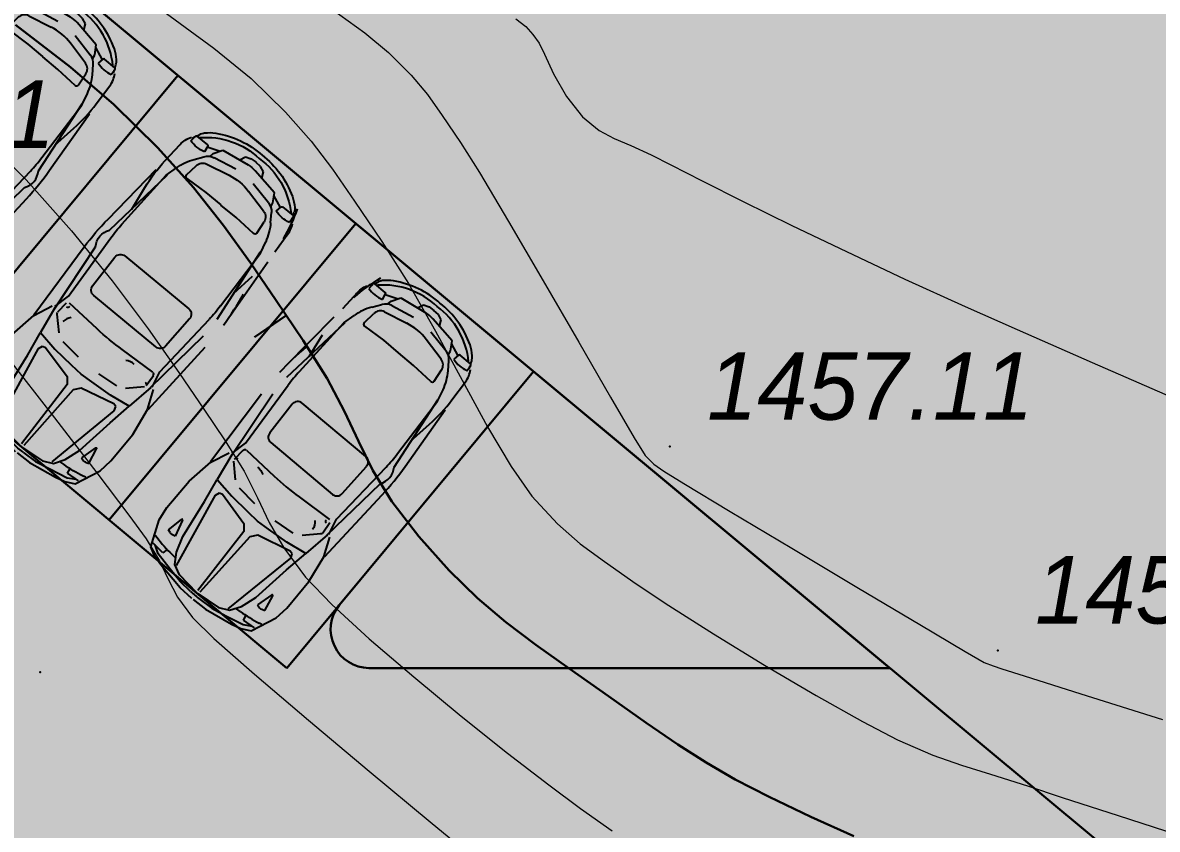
# Model space of a CAD drawing. Header units: millimetres. Extents: x 474337 to 1180020, y 4124662 to 4776603.
# Drawn here: x 640456 to 655168, y 4282035 to 4292490 of the extents above; entities that cross this region are included whole.
import ezdxf

# ---------------------------------------------------------------- set-up
doc = ezdxf.new("R2010")
doc.units = ezdxf.units.MM
doc.header["$PDMODE"] = 32
doc.header["$PDSIZE"] = 0.33
for name, color, linetype in [('(004) Точки рельефа', 7, 'Continuous'), ('(031) Горизонтали', 42, 'Continuous'), ('1', 7, 'Continuous')]:
    doc.layers.add(name, color=color, linetype=linetype)
doc.layers.add('(032) Горизонтали утолщенные', color=32, linetype='Continuous', lineweight=30)
doc.layers.add('(042) Бергштрих11', color=32, linetype='Continuous', lineweight=30)
doc.styles.add('D-431', font='')
doc.styles.get('D-431').set_extended_font_data('D431', italic=True)

# ---------------------------------------------------------------- blocks, each defined once
blk = doc.blocks.new('gfdghdf')
at = {"linetype": 'Continuous', "extrusion": (-0.1767300684238498, 0.9842593575450028, 0), "elevation": -478111.1143980679}
blk.add_lwpolyline([(-803915.9083620594, 2.09287e-11), (-803528.8077654915, 2.09287e-11)], dxfattribs=at)
at = {"linetype": 'Continuous', "extrusion": (-0.0294866486248692, 0.999565174239716, 0), "elevation": -354189.5597295972}
blk.add_lwpolyline([(-865894.9289889709, 2.09287e-11), (-865690.9270676866, 2.09287e-11)], dxfattribs=at)
at = {"linetype": 'Continuous', "extrusion": (0.003800498418034, 0.9999927780798094, 0)}
for points, elevation in [([(-877204.428460732, 2.09287e-11), (-877204.428460732, 2.09287e-11)], -325171.743789525), ([(-877853.2479182493, 2.09287e-11), (-878029.4104846971, 2.09287e-11)], -329822.6809355933), ([(-877217.7805746684, 2.09287e-11), (-877217.7805746684, 2.09287e-11)], -330171.7101996568)]:
    blk.add_lwpolyline(points, dxfattribs=dict(at, elevation=elevation))
at = {"linetype": 'Continuous'}
for points in [[(875986.2229983992, -328503.2768622418), (876190.0991221407, -328510.4399673809)], [(875246.6571904342, -328611.6622615683), (875126.4986911727, -328673.0018660335)], [(875706.173063156, -328571.2694448843), (875502.6374710031, -328612.1303782191)], [(875966.8434599594, -328602.075881111), (875643.9651810294, -328634.6699235038)], [(875894.3119242806, -328561.4060124912), (875706.173063156, -328571.2694448843)], [(876053.8610598668, -328561.8550828907), (876241.941416922, -328572.7774296472)], [(876570.7153635231, -328580.9959644105), (876701.2226300256, -328615.7563121232)], [(875537.0374299977, -328701.9128175083), (875333.8810257352, -329724.0188045807)], [(875396.1944924737, -328773.9357983964), (875455.1246522025, -328770.0070823413)], [(876434.7662536381, -328700.1757931181), (876522.1674120853, -328837.4290973042)], [(875074.1427562905, -328824.481479828), (875110.4636083109, -328816.1104086654)], [(874984.6522178084, -329009.5765976891), (874958.272996842, -329195.3678771405)], [(875198.1242711918, -328974.7584141423), (875157.255405371, -328989.5660434384)], [(875277.3140743343, -328982.8166153767), (875231.8385595494, -328972.6156374968)], [(875355.380534755, -329043.6230050357), (875278.9813626158, -329570.9565932815)], [(876590.0694159403, -329047.0981864895), (876663.1341092926, -329574.8524586754)], [(876725.8405001696, -329204.7339762759), (876668.4769307008, -328986.7322114444)], [(876747.7108403422, -328979.119912996), (876788.4957035809, -328994.1573665409)], [(876960.9835130401, -329015.1392213308), (876986.3164602694, -329201.0760509454)], [(874958.272996842, -329195.3678771405), (874957.0919472958, -329641.7147552418)], [(876089.8798084459, -329681.2959457119), (876023.1949533168, -329599.6584839818)], [(875333.8810257352, -329724.0188045807), (875354.9693036362, -329780.497652902)], [(875503.084266858, -329851.6167671924), (875797.5559031491, -329829.3998219819)], [(875797.5559031491, -329829.3998219819), (875970.3633398955, -329819.6148648238)], [(876143.1129571439, -329830.3724341533), (875970.3633398955, -329819.6148648238)], [(876437.4548641546, -329854.2466660971), (876143.1129571439, -329830.3724341533)], [(875005.9129316772, -330018.8619547157), (874947.6409278396, -331112.5142750248)], [(875013.7882045557, -330012.9167277253), (875117.9346211726, -330260.5060430686)], [(875232.5073351313, -330216.6627075838), (875406.5245316587, -330045.1148976185)], [(875149.6859950449, -330274.5020715158), (875198.7184109689, -330492.3724252943)], [(876714.7360494632, -330244.5106880944), (876701.9219409507, -330407.2320457287)], [(876788.4670319237, -330279.1146189669), (876738.2089575796, -330496.705507614)], [(875198.7184109689, -330492.3724252943), (875138.0895755609, -331422.7414947755)], [(876738.2089575796, -330496.705507614), (876793.5996012575, -331427.4011282482)], [(876871.5921508691, -331494.8268454631), (876745.5095238355, -332524.1375148578)], [(875135.3165550488, -331652.5959685063), (875170.3189129925, -332506.9370330495)], [(876795.0786815496, -331657.267569745), (876755.2676236852, -332511.3980627648)], [(876217.5618498737, -332664.9959597678), (875964.3282151626, -332663.6996548154)], [(875317.8844673284, -332896.1262051745), (875393.1332050049, -333004.2934861289)], [(876605.5135847542, -332899.7503932637), (876529.6571443623, -333007.4923705428)], [(875448.2455372452, -333056.2526147673), (875459.1729676541, -333114.3474480545)], [(876440.1828151824, -332956.8819753429), (876124.796253577, -333029.1434837095)], [(875152.3722953531, -333152.6965443802), (875328.5345672129, -333153.0186960173)], [(875527.2650987292, -333226.9652149558), (875901.9736166231, -333289.6236395834)], [(876578.2812925433, -333132.6079284379), (876413.1496064485, -333198.5802025397)], [(876798.5121870581, -333094.0563921461), (876782.2805520012, -333132.2653657)]]:
    blk.add_lwpolyline(points, dxfattribs=at)
at = {"linetype": 'Continuous', "extrusion": (0.1822678585512487, 0.9832489144357812, 0), "elevation": -163306.2404281788}
blk.add_lwpolyline([(-921389.858205848, 2.09287e-11), (-921776.9588025064, 2.09287e-11)], dxfattribs=at)
at = {"linetype": 'Continuous', "extrusion": (-0.2519315041347292, 0.9677450683028114, 0), "elevation": -538514.5223753166}
blk.add_lwpolyline([(-764363.0628247482, 2.09287e-11), (-764228.0056948491, 2.09287e-11)], dxfattribs=at)
at = {"linetype": 'Continuous', "extrusion": (-0.2175710660164716, 0.9760444821996876, 0), "elevation": -511224.0987743257}
blk.add_lwpolyline([(-783033.0269424573, 2.09287e-11), (-782781.5129082015, 2.09287e-11)], dxfattribs=at)
at = {"linetype": 'Continuous', "extrusion": (-0.4320138196203278, 0.9018669855677472, 0), "elevation": -674675.0531415478}
blk.add_lwpolyline([(-647739.6642952824, 2.09287e-11), (-647594.0429875843, 2.09287e-11)], dxfattribs=at)
at = {"linetype": 'Continuous', "extrusion": (0.9992673085949396, -0.0382733062776872, 0), "elevation": 887891.8500156229}
blk.add_lwpolyline([(-295833.5625607199, 2.09287e-11), (-294865.3194485864, 2.09287e-11)], dxfattribs=at)
at = {"linetype": 'Continuous', "extrusion": (0.1060370674002533, 0.9943621776481416, 0), "elevation": -233863.048532191}
blk.add_lwpolyline([(-905886.4806229757, 2.09287e-11), (-906210.999889925, 2.09287e-11)], dxfattribs=at)
at = {"linetype": 'Continuous', "extrusion": (0.9994791463627066, 0.0322712873321698, 0), "elevation": 864930.3098023613}
blk.add_lwpolyline([(-357698.381536765, 2.09287e-11), (-356730.1512920257, 2.09287e-11)], dxfattribs=at)
at = {"linetype": 'Continuous', "extrusion": (0.2023444784009241, 0.9793144091968923, 0), "elevation": -144473.3368175498}
blk.add_lwpolyline([(-924601.2464377808, 2.09287e-11), (-924808.8430495932, 2.09287e-11)], dxfattribs=at)
at = {"linetype": 'Continuous', "extrusion": (0.4370837620846785, 0.8994208052529719, 0), "elevation": 87435.62805753812}
blk.add_lwpolyline([(-931807.5513413141, 2.09287e-11), (-931953.1726490506, 2.09287e-11)], dxfattribs=at)
at = {"linetype": 'Continuous', "extrusion": (0.2230619659051088, 0.9748042672078064, 0), "elevation": -124833.4940985981}
blk.add_lwpolyline([(-927664.0232244488, 2.09287e-11), (-927915.5372587544, 2.09287e-11)], dxfattribs=at)
at = {"linetype": 'Continuous', "extrusion": (0.4596782462180851, 0.8880855307648391, 0), "elevation": 111161.5821138047}
blk.add_lwpolyline([(-929643.1851628064, 2.09287e-11), (-929778.0948063376, 2.09287e-11)], dxfattribs=at)
at = {"linetype": 'Continuous', "extrusion": (0.9215072484260644, -0.3883611606458911, 0), "elevation": 934079.2403114144}
blk.add_lwpolyline([(36990.58916219732, 2.09287e-11), (36625.34544631036, 2.09287e-11)], dxfattribs=at)
at = {"linetype": 'Continuous', "extrusion": (-0.0788886389757681, 0.9968834348310494, 0), "elevation": -396740.7730089235}
blk.add_lwpolyline([(-846633.5006854588, 2.09287e-11), (-846460.8123308456, 2.09287e-11)], dxfattribs=at)
at = {"linetype": 'Continuous', "extrusion": (-0.5056293565277598, 0.8627508063266727, 0), "elevation": -726113.3008901764}
blk.add_lwpolyline([(-588945.2015161028, 2.09287e-11), (-588823.8322718678, 2.09287e-11)], dxfattribs=at)
at = {"linetype": 'Continuous', "extrusion": (0.9769312816093098, 0.2135539065744099, 0), "elevation": 784903.0841246801}
blk.add_lwpolyline([(-508122.8530837794, 2.09287e-11), (-508053.8101243849, 2.09287e-11)], dxfattribs=at)
at = {"linetype": 'Continuous', "extrusion": (-0.8404626185528551, 0.5418695293290428, 0), "elevation": -913946.8442087885}
blk.add_lwpolyline([(-198155.5898930328, 2.09287e-11), (-197992.8710189784, 2.09287e-11)], dxfattribs=at)
at = {"linetype": 'Continuous', "extrusion": (0.9819602721792636, 0.1890873445305805, 0), "elevation": 798446.2983631615}
blk.add_lwpolyline([(-488492.7371587706, 2.09287e-11), (-489534.7674755162, 2.09287e-11)], dxfattribs=at)
at = {"linetype": 'Continuous', "extrusion": (0.0721353377422655, 0.9973948531292958, 0), "elevation": -264690.3864990303}
blk.add_lwpolyline([(-897983.6840387855, 2.09287e-11), (-897924.6230660185, 2.09287e-11)], dxfattribs=at)
at = {"linetype": 'Continuous', "extrusion": (0.97571366595215, -0.2190498620730365, 0), "elevation": 927369.0501587631}
blk.add_lwpolyline([(-128773.100244182, 2.09287e-11), (-128704.0572847585, 2.09287e-11)], dxfattribs=at)
at = {"linetype": 'Continuous', "extrusion": (0.0844990427098366, 0.9964235604305638, 0), "elevation": -253466.300717567}
blk.add_lwpolyline([(-901295.1369860388, 2.09287e-11), (-901467.8253404215, 2.09287e-11)], dxfattribs=at)
at = {"linetype": 'Continuous', "extrusion": (0.5104779399487203, 0.8598908493673549, 0), "elevation": 164910.0320404999}
blk.add_lwpolyline([(-921637.3076585637, 2.09287e-11), (-921758.6769026001, 2.09287e-11)], dxfattribs=at)
at = {"linetype": 'Continuous', "extrusion": (0.9236788096599065, 0.3831676611944936, 0), "elevation": 683962.3159764521}
blk.add_lwpolyline([(-639562.1574519159, 2.09287e-11), (-639927.4011677958, 2.09287e-11)], dxfattribs=at)
at = {"linetype": 'Continuous', "extrusion": (0.9496048396549256, -0.3134495948377394, 0), "elevation": 934380.296088833}
blk.add_lwpolyline([(-37861.23736655567, 2.09287e-11), (-38081.6274957012, 2.09287e-11)], dxfattribs=at)
at = {"linetype": 'Continuous', "extrusion": (-0.9513542637161516, -0.3080991153981118, 0), "elevation": -732568.5801945912}
blk.add_lwpolyline([(582896.5946474404, 2.09287e-11), (583116.9847767453, 2.09287e-11)], dxfattribs=at)
at = {"linetype": 'Continuous', "extrusion": (0.2300696948383638, 0.9731741547724038, 0), "elevation": -118266.6159963904}
blk.add_lwpolyline([(-929003.402060752, 2.09287e-11), (-928966.1290259152, 2.09287e-11)], dxfattribs=at)
at = {"linetype": 'Continuous', "extrusion": (0.9789288752725724, 0.2042015111539984, 0), "elevation": 789536.5411806294}
blk.add_lwpolyline([(-500765.8199142281, 2.09287e-11), (-500980.7716453846, 2.09287e-11)], dxfattribs=at)
at = {"linetype": 'Continuous', "extrusion": (0.965632549579335, -0.2599110986335778, 0), "elevation": 930702.5496764531}
blk.add_lwpolyline([(-90407.65026565328, 2.09287e-11), (-90182.2276657968, 2.09287e-11)], dxfattribs=at)
at = {"linetype": 'Continuous', "extrusion": (-0.2133826084327766, 0.9769687110744256, 0), "elevation": -508475.550067704}
blk.add_lwpolyline([(-786277.6248874634, 2.09287e-11), (-786324.2304921164, 2.09287e-11)], dxfattribs=at)
at = {"linetype": 'Continuous', "extrusion": (-0.977763874447054, 0.2097088596752314, 0), "elevation": -926285.1062107987}
blk.add_lwpolyline([(137808.2863665801, 2.09287e-11), (138023.2380979137, 2.09287e-11)], dxfattribs=at)
at = {"linetype": 'Continuous', "extrusion": (-0.9999927780798094, 0.003800498418034, 0), "elevation": -878231.1111038303}
blk.add_lwpolyline([(325865.7134787027, 2.09287e-11), (326312.0621299675, 2.09287e-11)], dxfattribs=at)
at = {"linetype": 'Continuous', "extrusion": (0.9885359072495984, 0.1509859598711541, 0), "elevation": 815155.2319766412}
blk.add_lwpolyline([(-457968.9079361502, 2.09287e-11), (-458344.4147536154, 2.09287e-11)], dxfattribs=at)
at = {"linetype": 'Continuous', "extrusion": (0.9851386607315482, -0.1717609359896822, 0), "elevation": 918878.5794455641}
blk.add_lwpolyline([(-174334.3537033819, 2.09287e-11), (-174664.1865083792, 2.09287e-11)], dxfattribs=at)
at = {"linetype": 'Continuous', "extrusion": (-0.2348055858648637, 0.9720423534222458, 0), "elevation": -526118.3854476364}
blk.add_lwpolyline([(-773486.0716368834, 2.09287e-11), (-773954.0247514248, 2.09287e-11)], dxfattribs=at)
at = {"linetype": 'Continuous', "extrusion": (-0.7708924504354902, 0.6369653286181012, 0), "elevation": -885182.5351245126}
blk.add_lwpolyline([(-303738.8145195963, 2.09287e-11), (-303844.225833094, 2.09287e-11)], dxfattribs=at)
at = {"linetype": 'Continuous', "extrusion": (0.2402736839138404, 0.9707051853258392, 0), "elevation": -109522.0006180122}
blk.add_lwpolyline([(-930106.6817502424, 2.09287e-11), (-929638.7286358605, 2.09287e-11)], dxfattribs=at)
at = {"linetype": 'Continuous', "extrusion": (0.9860899283572151, 0.1662126745842886, 0), "elevation": 809689.1694043158}
blk.add_lwpolyline([(-470702.9668785922, 2.09287e-11), (-471032.7996840663, 2.09287e-11)], dxfattribs=at)
at = {"linetype": 'Continuous', "extrusion": (0.9876703150524694, -0.1565482314309428, 0), "elevation": 917777.3968713131}
blk.add_lwpolyline([(-188292.5813573099, 2.09287e-11), (-188668.0881748534, 2.09287e-11)], dxfattribs=at)
at = {"linetype": 'Continuous', "extrusion": (0.2328585766706822, 0.9725106083076442, 0), "elevation": -116881.1201469015}
blk.add_lwpolyline([(-928084.2109798022, 2.09287e-11), (-928127.1800113106, 2.09287e-11)], dxfattribs=at)
at = {"linetype": 'Continuous', "extrusion": (-0.2273804330434364, 0.973806006691774, 0), "elevation": -520464.1005055297}
blk.add_lwpolyline([(-778638.2606569408, 2.09287e-11), (-778595.2916253926, 2.09287e-11)], dxfattribs=at)
at = {"linetype": 'Continuous', "extrusion": (0.9348421606923941, -0.3550635641571465, 0), "elevation": 936563.7893013752}
blk.add_lwpolyline([(3008.073453080433, 2.09287e-11), (2947.786010218086, 2.09287e-11)], dxfattribs=at)
at = {"linetype": 'Continuous', "extrusion": (0.9856459243174818, -0.1688256848833645, 0), "elevation": 918354.2205935172}
blk.add_lwpolyline([(-177770.5341616588, 2.09287e-11), (-177400.5279889423, 2.09287e-11)], dxfattribs=at)
at = {"linetype": 'Continuous', "extrusion": (-0.1557603487449049, 0.9877948743331612, 0), "elevation": -462194.4020655479}
blk.add_lwpolyline([(-813155.4319512398, 2.09287e-11), (-813439.6562399272, 2.09287e-11)], dxfattribs=at)
at = {"linetype": 'Continuous', "extrusion": (-0.09191633835496911, 0.9957667330973731, 0), "elevation": -409071.193122599}
blk.add_lwpolyline([(-841478.6900642592, 2.09287e-11), (-841761.8041525042, 2.09287e-11)], dxfattribs=at)
at = {"linetype": 'Continuous', "extrusion": (0.0975202495626559, 0.9952335408964256, 0), "elevation": -242954.4991282932}
blk.add_lwpolyline([(-904143.7091036956, 2.09287e-11), (-904426.8231918513, 2.09287e-11)], dxfattribs=at)
at = {"linetype": 'Continuous', "extrusion": (0.161318373232754, 0.9869024179003404, 0), "elevation": -184148.4891300814}
blk.add_lwpolyline([(-918454.018108599, 2.09287e-11), (-918169.793819816, 2.09287e-11)], dxfattribs=at)
at = {"linetype": 'Continuous', "extrusion": (0.9865806607997823, 0.1632746144869584, 0), "elevation": 811088.6696605096}
blk.add_lwpolyline([(-468988.8484931304, 2.09287e-11), (-468618.8423202361, 2.09287e-11)], dxfattribs=at)
at = {"linetype": 'Continuous', "extrusion": (0.7060335768676701, 0.7081783591267413, 0), "elevation": 385128.6223488254}
blk.add_lwpolyline([(-853766.8191169406, 2.09287e-11), (-854011.176715024, 2.09287e-11)], dxfattribs=at)
at = {"linetype": 'Continuous', "extrusion": (-0.9195735122017468, 0.3929180011871991, 0), "elevation": -936067.9003698948}
blk.add_lwpolyline([(-41083.86058544192, 2.09287e-11), (-40815.2587514547, 2.09287e-11)], dxfattribs=at)
at = {"linetype": 'Continuous', "extrusion": (0.9988672170399182, 0.0475844798535088, 0), "elevation": 860236.2672618811}
blk.add_lwpolyline([(-371378.8748693064, 2.09287e-11), (-372474.0785144746, 2.09287e-11)], dxfattribs=at)
at = {"linetype": 'Continuous', "extrusion": (0.9939352048269086, -0.1099673069857202, 0), "elevation": 906173.9083195052}
blk.add_lwpolyline([(-232009.4911087943, 2.09287e-11), (-232972.18446884, 2.09287e-11)], dxfattribs=at)
at = {"linetype": 'Continuous', "extrusion": (0.9973397911539018, 0.0728926675399624, 0), "elevation": 848823.2356130821}
blk.add_lwpolyline([(-393322.4143273603, 2.09287e-11), (-393159.1892019195, 2.09287e-11)], dxfattribs=at)
at = {"linetype": 'Continuous', "extrusion": (0.9945384845427591, 0.1043705071530858, 0), "elevation": 837516.046214476}
blk.add_lwpolyline([(-419962.0375208762, 2.09287e-11), (-420924.7308808254, 2.09287e-11)], dxfattribs=at)
at = {"linetype": 'Continuous', "extrusion": (-0.05529187048195841, 0.9984702344379658, 0), "elevation": -378320.6697816357}
blk.add_lwpolyline([(-856150.3149140847, 2.09287e-11), (-855658.1204066884, 2.09287e-11)], dxfattribs=at)
at = {"linetype": 'Continuous', "extrusion": (0.0609115805156652, 0.9981431657628498, 0), "elevation": -276422.0169248402}
blk.add_lwpolyline([(-895169.5358152537, 2.09287e-11), (-894677.3413077741, 2.09287e-11)], dxfattribs=at)
at = {"linetype": 'Continuous', "extrusion": (0.0028146098637752, 0.9999960389778126, 0), "elevation": -328242.3522281449}
blk.add_lwpolyline([(-877418.3052115155, 2.09287e-11), (-876372.1090742943, 2.09287e-11)], dxfattribs=at)
at = {"linetype": 'Continuous', "extrusion": (0.9994357142019724, -0.0335894801625987, 0), "elevation": 885971.5524603929}
blk.add_lwpolyline([(-301205.6859571187, 2.09287e-11), (-301677.798651987, 2.09287e-11)], dxfattribs=at)
at = {"linetype": 'Continuous', "extrusion": (0.999608960900798, 0.0279629270075061, 0), "elevation": 866988.0855166445}
blk.add_lwpolyline([(-355653.0232850541, 2.09287e-11), (-355180.9105902643, 2.09287e-11)], dxfattribs=at)
at = {"linetype": 'Continuous', "extrusion": (0.0028146098678772, 0.9999960389778011, 0), "elevation": -328895.0053008635}
blk.add_lwpolyline([(-876357.8782968948, 2.09287e-11), (-877432.5359918142, 2.09287e-11)], dxfattribs=at)
at = {"linetype": 'Continuous', "extrusion": (0.9969173642385835, 0.07845870811832072, 0), "elevation": 846240.4940812341}
blk.add_lwpolyline([(-399214.0894004388, 2.09287e-11), (-400111.267471578, 2.09287e-11)], dxfattribs=at)
at = {"linetype": 'Continuous', "extrusion": (0.9932498921752758, 0.1159941881897664, 0), "elevation": 830702.089465368}
blk.add_lwpolyline([(-430753.9773969438, 2.09287e-11), (-431790.9813906835, 2.09287e-11)], dxfattribs=at)
at = {"linetype": 'Continuous', "extrusion": (0.996459909464435, -0.08406930968034891, 0), "elevation": 901749.407084123}
blk.add_lwpolyline([(-256693.4850388652, 2.09287e-11), (-257590.6631100882, 2.09287e-11)], dxfattribs=at)
at = {"linetype": 'Continuous', "extrusion": (0.9890870017729716, -0.1473326268134586, 0), "elevation": 914455.5847094812}
blk.add_lwpolyline([(-199329.8231696894, 2.09287e-11), (-199659.8332156896, 2.09287e-11)], dxfattribs=at)
at = {"linetype": 'Continuous', "extrusion": (0.9899006950673446, 0.1417625264489464, 0), "elevation": 820916.1154937887}
blk.add_lwpolyline([(-452836.9816218286, 2.09287e-11), (-453166.9916677755, 2.09287e-11)], dxfattribs=at)
at = {"linetype": 'Continuous', "extrusion": (0.9675322505820484, 0.2527475896692913, 0), "elevation": 762715.1814170307}
blk.add_lwpolyline([(-542908.3737768561, 2.09287e-11), (-543072.7307655053, 2.09287e-11)], dxfattribs=at)
at = {"linetype": 'Continuous', "extrusion": (0.9660941548680678, -0.2581900151627747, 0), "elevation": 932879.2622086302}
blk.add_lwpolyline([(-94867.86225367352, 2.09287e-11), (-95032.21924255133, 2.09287e-11)], dxfattribs=at)
at = {"linetype": 'Continuous', "extrusion": (0.9987234017730521, 0.0505130354548475, 0), "elevation": 857119.1305732131}
blk.add_lwpolyline([(-376415.4707745174, 2.09287e-11), (-376705.5181408667, 2.09287e-11)], dxfattribs=at)
at = {"linetype": 'Continuous', "extrusion": (0.9935338411700237, 0.1135363662001652, 0), "elevation": 831939.6770075746}
blk.add_lwpolyline([(-429915.2498920065, 2.09287e-11), (-430086.9759393409, 2.09287e-11)], dxfattribs=at)
at = {"linetype": 'Continuous', "extrusion": (0.05616682830574802, 0.9984213977064358, 0), "elevation": -282952.7226634079}
blk.add_lwpolyline([(-892704.6454950084, 2.09287e-11), (-893009.4152379754, 2.09287e-11)], dxfattribs=at)
at = {"linetype": 'Continuous', "extrusion": (0.0005102636988113, 0.9999998698154704, 0), "elevation": -332216.6744698213}
blk.add_lwpolyline([(-875876.7836691545, 2.09287e-11), (-876130.020621756, 2.09287e-11)], dxfattribs=at)
at = {"linetype": 'Continuous', "extrusion": (-0.05054562722122732, 0.9987217528264881, 0), "elevation": -376528.7341146793}
blk.add_lwpolyline([(-858587.5480955447, 2.09287e-11), (-858282.7783526793, 2.09287e-11)], dxfattribs=at)
at = {"linetype": 'Continuous', "extrusion": (0.9928789809430429, -0.1191273654602696, 0), "elevation": 909943.1057442436}
blk.add_lwpolyline([(-225892.73058571, 2.09287e-11), (-226064.45663262, 2.09287e-11)], dxfattribs=at)
at = {"linetype": 'Continuous', "extrusion": (0.9984232300927018, -0.0561342463319503, 0), "elevation": 894176.115791573}
blk.add_lwpolyline([(-282896.6100902379, 2.09287e-11), (-283186.6574567584, 2.09287e-11)], dxfattribs=at)
at = {"linetype": 'Continuous', "extrusion": (0.9980651235586836, 0.0621772396925911, 0), "elevation": 852730.4459392119}
blk.add_lwpolyline([(-386822.5723282139, 2.09287e-11), (-386907.613252391, 2.09287e-11)], dxfattribs=at)
at = {"linetype": 'Continuous', "extrusion": (0.9856666995859024, -0.1687043488693597, 0), "elevation": 918999.1003517379}
blk.add_lwpolyline([(-180691.253521914, 2.09287e-11), (-180608.4930645023, 2.09287e-11)], dxfattribs=at)
at = {"linetype": 'Continuous', "extrusion": (0.2288168238529475, 0.9734694967598364, 0), "elevation": -123795.5309505011}
blk.add_lwpolyline([(-928441.4090219823, 2.09287e-11), (-928764.9679946154, 2.09287e-11)], dxfattribs=at)
at = {"linetype": 'Continuous', "extrusion": (0.2057626727187234, 0.978601922395234, 0), "elevation": -145804.6214270151}
blk.add_lwpolyline([(-925621.9001832184, 2.09287e-11), (-925305.229483398, 2.09287e-11)], dxfattribs=at)
at = {"linetype": 'Continuous', "extrusion": (0.9817096991652248, -0.1903839976597923, 0), "elevation": 923852.4060456805}
blk.add_lwpolyline([(-160100.716393399, 2.09287e-11), (-160159.8299990327, 2.09287e-11)], dxfattribs=at)
at = {"linetype": 'Continuous', "extrusion": (0.9866007527085142, 0.1631531634844798, 0), "elevation": 810479.6262634534}
blk.add_lwpolyline([(-471613.9077796543, 2.09287e-11), (-471696.6682366722, 2.09287e-11)], dxfattribs=at)
at = {"linetype": 'Continuous', "extrusion": (0.9976993021986126, -0.06779456019771431, 0), "elevation": 897352.7457176688}
blk.add_lwpolyline([(-272935.5134179431, 2.09287e-11), (-272850.4724943319, 2.09287e-11)], dxfattribs=at)
at = {"linetype": 'Continuous', "extrusion": (0.9225795565796512, 0.385806897011049, 0), "elevation": 678863.1571350555}
blk.add_lwpolyline([(-644930.2139894936, 2.09287e-11), (-644971.7277420659, 2.09287e-11)], dxfattribs=at)
at = {"linetype": 'Continuous', "extrusion": (0.9225795565988762, 0.3858068969650766, 0), "elevation": 678863.1571671276}
blk.add_lwpolyline([(-645004.3111014487, 2.09287e-11), (-645042.8106966629, 2.09287e-11)], dxfattribs=at)
at = {"linetype": 'Continuous', "extrusion": (0.3762224466617282, 0.9265293684648443, 0), "elevation": 20670.06264826777}
blk.add_lwpolyline([(-936362.4009267373, 2.09287e-11), (-936540.2233512464, 2.09287e-11)], dxfattribs=at)
at = {"linetype": 'Continuous', "extrusion": (0.8557398318098215, 0.5174063589231374, 0), "elevation": 576809.8038136932}
blk.add_lwpolyline([(-738027.3587292393, 2.09287e-11), (-738158.9615399827, 2.09287e-11)], dxfattribs=at)
at = {"linetype": 'Continuous', "extrusion": (-0.2002506691779878, 0.979744696078406, 0), "elevation": -501837.1852247238}
blk.add_lwpolyline([(-791966.3363312909, 2.09287e-11), (-791649.6656314391, 2.09287e-11)], dxfattribs=at)
at = {"linetype": 'Continuous', "extrusion": (0.8528136908734067, -0.5222152895682755, 0), "elevation": 921418.5258900682}
blk.add_lwpolyline([(173615.493112084, 2.09287e-11), (173483.8903014534, 2.09287e-11)], dxfattribs=at)
at = {"linetype": 'Continuous', "extrusion": (0.920393155992458, -0.3909941667112735, 0), "elevation": 937237.1828164586}
blk.add_lwpolyline([(36171.51669610263, 2.09287e-11), (36133.01710099319, 2.09287e-11)], dxfattribs=at)
at = {"linetype": 'Continuous', "extrusion": (0.9209285694399328, 0.3897314074966489, 0), "elevation": 676641.151107475}
blk.add_lwpolyline([(-648235.1772719636, 2.09287e-11), (-648319.7447114005, 2.09287e-11)], dxfattribs=at)
at = {"linetype": 'Continuous', "extrusion": (0.3682489031311161, 0.9297272424441106, 0), "elevation": 12593.01260463241}
blk.add_lwpolyline([(-937018.2254303498, 2.09287e-11), (-937097.4438960915, 2.09287e-11)], dxfattribs=at)
at = {"linetype": 'Continuous', "extrusion": (-0.1593743933492335, 0.9872182143500816, 0), "elevation": -468644.944422156}
blk.add_lwpolyline([(-812084.1558083347, 2.09287e-11), (-811704.2445667007, 2.09287e-11)], dxfattribs=at)
at = {"linetype": 'Continuous', "extrusion": (-0.3630094503861496, 0.9317854575653912, 0), "elevation": -628646.4727398253}
blk.add_lwpolyline([(-695339.8050449992, 2.09287e-11), (-695260.5865790612, 2.09287e-11)], dxfattribs=at)
at = {"linetype": 'Continuous', "extrusion": (0.9187201031409064, -0.3949093213444858, 0), "elevation": 936544.3425816656}
blk.add_lwpolyline([(39815.24256660592, 2.09287e-11), (39730.67512709514, 2.09287e-11)], dxfattribs=at)
at = {"linetype": 'Continuous', "extrusion": (0.0615302603077662, 0.9981052184346392, 0), "elevation": -278852.0911125649}
blk.add_lwpolyline([(-894735.5556840863, 2.09287e-11), (-894813.371406507, 2.09287e-11)], dxfattribs=at)
at = {"linetype": 'Continuous', "extrusion": (-0.05591075404358781, 0.998435770383993, 0), "elevation": -381835.9616411089}
blk.add_lwpolyline([(-856028.6031061506, 2.09287e-11), (-855950.7873837892, 2.09287e-11)], dxfattribs=at)
at = {"linetype": 'Continuous'}
for centre, radius, start, end in [((875970.0224420441, -330005.5372266879), 1446.114465109295, 86.67640836093797, 93.00106068193804), ((875516.4382997779, -330577.5751569854), 1807.64308138662, 93.81411226248316, 102.9786440460535), ((876420.3792831831, -330580.1194083445), 1807.64308138662, 76.69882499593182, 85.86335677990343), ((875218.650069282, -329031.4093528824), 60.25476937955401, 77.35681326079167, 109.9164916144112), ((876726.8664680669, -329035.6544105523), 60.25476937955401, 69.76097742507616, 102.320655781089), ((875209.9966437189, -329198.1428826321), 9.0382154069331, 191.7827602660201, 344.935212876429), ((876734.581180598, -329202.4340105142), 9.038215406933096, 194.742256156641, 347.8947087630301), ((875958.5590549463, -334013.5311468224), 3615.286162773547, 86.50786180261063, 93.16960723702775), ((875444.6000351877, -330798.0796425474), 90.38215406845357, 89.89632255441298, 178.0751024774508), ((876490.6103428261, -330801.023764971), 90.38215406932949, 1.602366567833253, 89.7811464868332), ((878557.8061407607, -331304.871166973), 3615.286162765074, 176.9500492450235, 184.4999777191594), ((875259.4278510839, -331348.6073333233), 244.5373844374171, 145.1182729340975, 215.246040715148), ((875428.742015232, -331269.9259306208), 90.382154069119, 178.0751024774508, 269.9707640409818), ((876503.8119956658, -331272.9518451515), 90.38215406903677, 269.7067049995386, 1.602366567833253), ((877302.6700191755, -331563.7994855073), 2169.171697639963, 176.2715102334591, 182.3460963068553), ((874628.2594099807, -331556.2720332736), 2169.171697663943, 357.3313727426493, 3.405958806979417), ((877205.224368855, -332529.6789739124), 2169.171697667644, 171.527620135706, 182.8954159428013), ((875911.4409372802, -332483.206747661), 723.0572325547179, 194.6401601559206, 214.8251792747146), ((875401.1707421872, -332676.5212239719), 30.12738468977702, 86.78018333694536, 186.5192120883602), ((876523.4648292109, -332679.6800564771), 30.12738468977702, 353.1582569462576, 92.89728570110896), ((876014.290924257, -332483.4962313211), 723.0572325546477, 324.8522897686095, 345.0373088902073), ((875390.4337169307, -332912.9611234014), 337.3387720383452, 182.7128475066134, 212.5652764832194), ((875510.4656222551, -332836.8752018711), 120.509538759108, 186.5192120883602, 256.7725767673275), ((876413.2690165867, -332839.4162512628), 120.509538759108, 282.904892272543, 353.1582569462576), ((875235.0543266706, -333472.9660257341), 431.7336694754295, 73.5417083699721, 103.7991411201693), ((875541.5223224503, -332901.0636220227), 180.7643081358003, 214.8251792747146, 258.1258511804227), ((875963.3134621382, -332324.3491380541), 723.0572325546477, 256.7725767673275, 282.904892272543), ((876381.85147922, -332903.4288300549), 180.764308138662, 281.5516178639155, 324.8522897686095), ((876685.0952677631, -333477.047341537), 431.7336694754454, 75.87832792005602, 106.1357606693938), ((875152.3998425803, -333137.6328772319), 15.06369234456971, 183.5647928597478, 269.8952220898655), ((875334.0051903492, -333123.4820325703), 180.764308138662, 202.6938425428611, 223.5115919680565), ((875895.9462197578, -332442.0148423131), 1005.1525601826, 225.3757695598545, 273.6501333412473), ((875328.5621144446, -333137.9550289859), 15.06369234597282, 269.8952220898655, 350.2875042978375), ((876030.0172736491, -332442.3922014537), 1005.152560182611, 266.0273356987454, 314.301699479076), ((876593.474804537, -333141.5152788752), 15.06369234488889, 189.3899647528843, 269.782246957542), ((876588.1132862204, -333127.0118714846), 180.764308138662, 316.1658770608674, 336.9836264986924), ((876769.6360987462, -333142.1847844304), 15.06369234400537, 269.782246957542, 356.1126761817297), ((875577.5682014476, -332892.2556940938), 516.6043889547944, 223.5115919680565, 239.4375411585794), ((875925.1259123052, -332303.6878935983), 1200.130846543618, 239.4375411585794, 271.8257759406199), ((875961.6002111327, -332933.0460048596), 361.528616277324, 260.5068833919375, 279.1705856522583), ((876001.6167131138, -332303.9031862201), 1200.130846543593, 267.85169309718, 300.2399278905798), ((876345.8557528512, -332894.418132456), 516.6043889547944, 300.2399278905798, 316.1658770608674)]:
    blk.add_arc(centre, radius, start, end, dxfattribs=at)
at = {"linetype": 'Continuous', "extrusion": (0, 0, -1)}
for centre, radius, start, end in [((-875253.6578411832, -330238.1176696564), 30.12738468968849, 4.615655643909753, 54.20523040776607), ((-875533.4275680706, -330173.8446705777), 180.7643081384422, 315.0260808891848, 354.3427934341185), ((-876684.7016480463, -330242.1455157038), 30.12738468849407, 225.5224003348201, 275.1119750898431), ((-875265.555756008, -330400.9085822606), 30.12738468873548, 93.6051133260444, 182.5945710103884), ((-876405.2981592277, -330176.2986559759), 180.7643081351981, 264.8391128813603, 304.1558254271479), ((-876671.8875395438, -330404.8668732197), 30.1273846889193, 175.9328255763158, 264.9222832524298), ((-873374.6007335455, -331290.2824080536), 3615.286162777631, 183.1629258938654, 190.7128543676971), ((-874720.2663901143, -332522.6847588171), 2169.171697669305, 188.5853549988804, 199.9531508153929), ((-876532.8707174608, -332916.176650461), 337.338772046027, 177.4001276266855, 207.252556610298)]:
    blk.add_arc(centre, radius, start, end, dxfattribs=at)
blk = doc.blocks.new('sdtrsdtgh')
at = {"color": 250, "lineweight": 30}
for p, q in [((35.99999999988358, 5.000017451122403), (-1.164153218269348e-10, 5.000017451122403)), ((29.99999999988358, 5.000017450191081), (30, 0)), ((32.99999999988358, 5.000017450191081), (33, 0)), ((35.99999999988358, 5.000017450191081), (36, 0)), ((36, 0), (0, 0))]:
    blk.add_line(p, q, dxfattribs=at)
at = {"layer": '1', "extrusion": (0, 0, -1), "yscale": 0.001, "zscale": -0.001, "rotation": 180}
for p, xscale in [((-904.4599951254204, -328.5988571997732), -0.001), ((844.4599951256532, -328.5988571997732), 0.001)]:
    blk.add_blockref('gfdghdf', p, dxfattribs=dict(at, xscale=xscale))
at = {"layer": '1', "xscale": 0.001, "yscale": 0.001, "zscale": 0.001, "rotation": 180}
blk.add_blockref('gfdghdf', (910.4599951307755, -328.5988571858034), dxfattribs=at)

msp = doc.modelspace()

# ---------------------------------------------------------------- hatches: boundary and pattern name
at = {"lineweight": 30}
h = msp.add_hatch(color=74, dxfattribs=at)
h.dxf.hatch_style = 1
edge = h.paths.add_edge_path()
edge.add_line((668650.7964524031, 4311220.137547493), (672336.7292618214, 4307004.227287006))
edge.add_line((672336.729261756, 4307004.227287292), (677606.6170661772, 4311611.643278111))
edge.add_line((677606.6170662642, 4311611.643278122), (667601.9422993065, 4323054.828277658))
edge.add_line((667601.9422992468, 4323054.828277588), (660826.3722466971, 4317131.007699205))
edge.add_line((660826.3722467422, 4317131.007699013), (661221.2936207765, 4316679.303026483))
edge.add_line((661221.2936207056, 4316679.303027153), (653391.7459948851, 4309833.999234774))
edge.add_line((653391.7459949255, 4309833.9992342), (650364.0154732359, 4313297.068378772))
edge.add_line((650364.0154732466, 4313297.068379402), (648858.333237691, 4311980.663803944))
edge.add_line((648858.333237648, 4311980.663803101), (645172.4004272984, 4316196.574062657))
edge.add_line((645172.4004273415, 4316196.574063301), (656013.3125233419, 4325674.687003801))
edge.add_line((656013.312523365, 4325674.687003136), (659699.2453365086, 4321458.776738923))
edge.add_line((659699.2453365326, 4321458.77673912), (664969.1331474731, 4326066.192739252))
edge.add_line((664969.1331474781, 4326066.192739487), (654964.4583805205, 4337509.377740885))
edge.add_line((654964.4583804607, 4337509.37774086), (648188.8883288424, 4331585.557163408))
edge.add_line((648188.8883287907, 4331585.557163239), (648583.8097028249, 4331133.852489778))
edge.add_line((648583.8097028732, 4331133.852490425), (640754.2620765871, 4324288.548701772))
edge.add_line((640754.2620766163, 4324288.548701286), (637726.531554461, 4327751.617842133))
edge.add_line((637726.5315544605, 4327751.617841721), (636220.8493198362, 4326435.213267194))
edge.add_line((636220.8493198156, 4326435.213267326), (632534.916509466, 4330651.123526882))
edge.add_line((632534.9165095091, 4330651.123527527), (643375.8286055095, 4340129.236468026))
edge.add_line((643375.8286054134, 4340129.236467361), (647061.7614176257, 4335913.326205011))
edge.add_line((647061.7614176273, 4335913.326205254), (655343.0137059655, 4343153.551359094))
edge.add_line((655343.0137059689, 4343153.551359177), (651157.8683845119, 4347940.452807009))
edge.add_line((651157.8683845997, 4347940.452807426), (643131.9836521451, 4345328.34667981))
edge.add_line((643131.9836521149, 4345328.346679688), (631927.9812225924, 4339904.354493003))
edge.add_line((631927.9812226295, 4339904.354493141), (625259.9812236218, 4334894.354491595))
edge.add_line((625259.9812235832, 4334894.354491234), (619145.9812255001, 4325320.354489527))
edge.add_line((619145.9812254906, 4325320.354489326), (616143.9812280126, 4313712.354489535))
edge.add_line((616143.981227994, 4313712.354489326), (664431.3268320656, 4273530.937907759))
edge.add_line((664431.326832056, 4273530.937908173), (665085.1993731958, 4273391.068230341))
edge.add_line((665085.1993732452, 4273391.068230629), (676691.9694172217, 4276337.75205743))
edge.add_line((676691.9694172144, 4276337.752057076), (683409.1317304947, 4279642.536692096))
edge.add_line((683409.1317304373, 4279642.536691666), (683635.9812342483, 4279308.354503757))
edge.add_line((683635.981234312, 4279308.354504585), (694122.9196426927, 4282038.052570202))
edge.add_line((694122.9196426868, 4282038.052569389), (696992.7664266775, 4286731.783392997))
edge.add_arc((694277.5688997507, 4288007.597799301), 3000.000001292168, 334.8321523178782, 395.5583187144875)
edge.add_line((696718.1409795284, 4289752.19171524), (692876.9101396435, 4294145.729347348))
edge.add_line((692876.9101396799, 4294145.729347229), (686101.3400936495, 4288221.908780953))
edge.add_line((686101.3400936127, 4288221.908781052), (686496.2614676469, 4287770.204108522))
edge.add_line((686496.2614676952, 4287770.204109192), (678666.713842806, 4280924.900317744))
edge.add_line((678666.7138427496, 4280924.900317192), (675638.983319663, 4284387.969459902))
edge.add_line((675638.9833196402, 4284387.969460487), (674133.3010850159, 4283071.564886892))
edge.add_line((674133.3010851145, 4283071.564886093), (670447.3682752305, 4287287.475145649))
edge.add_line((670447.3682751656, 4287287.475146294), (681288.280369769, 4296765.588083999))
edge.add_line((681288.2803697586, 4296765.588083267), (684974.2131796426, 4292549.677823711))
edge.add_line((684974.2131797075, 4292549.67782402), (690244.1010074118, 4297157.093835328))
edge.add_line((690244.1010073423, 4297157.093835831), (680239.4262212926, 4308600.278811152))
edge.add_line((680239.4262213707, 4308600.278810501), (673463.8561762716, 4302676.458244225))
edge.add_line((673463.8561762571, 4302676.458244324), (673858.7775502914, 4302224.753570863))
edge.add_line((673858.7775502205, 4302224.75357151), (666029.2299248656, 4295379.449780994))
edge.add_line((666029.2299249172, 4295379.449780464), (663001.4994027619, 4298842.518923174))
edge.add_line((663001.4994027615, 4298842.518922806), (661495.8171653432, 4297526.114347348))
edge.add_line((661495.8171653748, 4297526.114347458), (657809.8843564221, 4301742.024607945))
edge.add_line((657809.8843563795, 4301742.024608612), (668650.7964523799, 4311220.13754818))
at = {"lineweight": 30, "true_color": 0xababab}
h = msp.add_hatch(color=253, dxfattribs=at)
h.dxf.hatch_style = 1
edge = h.paths.add_edge_path()
edge.add_arc((619840.7956937551, 4295675.825325012), 499.9999998043533, 50.23509485889359, 180.000000119299)
edge.add_line((619340.7956937551, 4295675.825325012), (619340.7956944536, 4291691.598758347))
edge.add_line((619340.7956947088, 4291691.598757744), (624540.4642918091, 4291691.598756813))
edge.add_line((624540.4642910957, 4291691.598755836), (624540.4642919106, 4287191.598604115))
edge.add_arc((625040.4642938375, 4287191.59860611), 500.0000013876706, 180.0000000125773, 269.999999745773)
edge.add_line((625040.4642920494, 4286691.598605156), (630036.573302026, 4286691.598607019))
edge.add_arc((630036.5733021498, 4287191.598607063), 499.9999999906868, 270.0000000792784, 410.2350948588935)
edge.add_line((630356.392796278, 4287575.936335564), (620160.6151876877, 4296060.16305395))
edge = h.paths.add_edge_path()
edge.add_line((610340.7956943512, 4291691.598753929), (603540.4642912094, 4291691.598752066))
edge.add_line((603540.4642904997, 4291691.598752022), (603540.4642911982, 4287191.5986003))
edge.add_arc((603040.4642904997, 4287191.598601341), 500.0000009220093, 270.0000001593196, 359.9999999058556, ccw=False)
edge.add_line((603040.4642914534, 4286691.598601341), (598069.1973666766, 4286691.598599479))
edge.add_arc((598069.197368145, 4287191.598599434), 500.0000013876706, 180.0000000125773, 269.999999745773, ccw=False)
edge.add_line((597569.1973667145, 4287191.598599434), (597569.1973670637, 4288070.159464715))
edge.add_arc((598069.1973648071, 4288070.159467697), 499.99999634477, 123.31596360746309, 180.0000003327424, ccw=False)
edge.add_line((597794.5695335865, 4288487.986646652), (609566.1678599917, 4296225.17731591))
edge.add_arc((609840.7956930399, 4295807.350131989), 500.000000805594, 1.2577288543980103e-08, 123.3159633825058, ccw=False)
edge.add_line((610340.7956933975, 4295807.35013485), (610340.7956936304, 4291691.598753894))
h.paths.add_polyline_path([(592704.9853674173, 4292322.726453781), (589958.7070200443, 4296500.998254776), (594972.6331148148, 4299796.532371521), (597718.9115283489, 4295618.260469437)])
edge = h.paths.add_edge_path()
edge.add_line((612521.3747452497, 4311330.901329994), (616144.2499151495, 4313712.130907536))
edge.add_line((616144.2499150038, 4313712.130906105), (616143.9812287902, 4313712.354488716))
edge.add_line((616143.9812294245, 4313712.354489326), (586230.2138314138, 4294050.749024467))
edge.add_line((586230.2138316631, 4294050.749023438), (576018.1192774086, 4294050.749020644))
edge.add_line((576018.1192775965, 4294050.749022484), (576018.1192799248, 4278593.498735015))
edge.add_line((576018.1192795038, 4278593.498734474), (591568.5885186894, 4278593.498738199))
edge.add_line((591568.5885183811, 4278593.498737335), (591567.9796728836, 4275691.598445015))
edge.add_line((591567.9796723127, 4275691.598444939), (636568.58862908, 4275691.598455183))
edge.add_line((636568.5886298418, 4275691.598455429), (636568.5886297254, 4279870.599079806))
edge.add_arc((637068.588629365, 4279870.599080086), 500.0000002235174, 62.683978862219874, 180.0000000125773, ccw=False)
edge.add_line((637298.0376355648, 4280314.84355545), (646249.2687427467, 4275691.598456908))
edge.add_line((646249.2687425613, 4275691.598457336), (646248.6598929893, 4275691.598457336))
edge.add_line((646248.6598927975, 4275691.59845829), (647042.5930810926, 4269814.532547442))
edge.add_line((647042.593080759, 4269814.532546997), (652755.981237497, 4270586.354497545))
edge.add_line((652755.981238246, 4270586.35449791), (665246.9812374694, 4271892.354500545))
edge.add_line((665246.9812374115, 4271892.354501724), (665092.9812370847, 4272980.354502158))
edge.add_line((665092.9812369347, 4272980.354499817), (651699.3377068656, 4284125.62586514))
edge.add_line((651699.3377065659, 4284125.625864983), (644954.006738169, 4284125.62586312))
edge.add_arc((644949.4851909876, 4284625.605421066), 500.0000013330231, 141.0758866118993, 270.5181381801657, ccw=False)
edge.add_line((644560.4957922697, 4284939.750687599), (647080.9828975803, 4287968.703927795))
edge.add_line((647080.9828976393, 4287968.70392704), (619408.6662200536, 4310995.707589271))
edge.add_line((619408.6662198305, 4310995.707590103), (616210.7202848205, 4307152.629528237))
edge.add_line((616210.7202847004, 4307152.629528046), (615267.6530925016, 4307152.629526183))
edge.add_line((615267.6530930996, 4307152.629527092), (612521.3747457032, 4311330.901330087))
at = {"lineweight": 30}
h = msp.add_hatch(color=74, dxfattribs=at)
h.dxf.hatch_style = 1
h.paths.add_polyline_path([(647077.4202172756, 4287972.174992561), (644556.684104085, 4284942.922510147, 0.6336542743273548), (644950.1951516867, 4284128.797688484), (651696.1348700523, 4284128.797690392)])

# ---------------------------------------------------------------- linework, layer by layer
at = {"layer": '(004) Точки рельефа', "linetype": 'ByBlock', "lineweight": -2}
for p in [(648848.9812344313, 4286996.35449791, 1455600.499972859), (653101.9812353849, 4284354.354498863, 1455569.49997286), (640684.9812352657, 4284073.354495049, 1452818.499972911)]:
    msp.add_point(p, dxfattribs=at)
at = {"layer": '(031) Горизонтали', "color": 42, "linetype": 'Continuous', "lineweight": 0}
for points, elevation in [([(642190.5366288424, 4292703.638577461), (642933.6859000921, 4292161.464774132), (643419.4660823345, 4291765.709750175), (643864.6908848286, 4291329.775195122), (644195.9649127722, 4290956.749451637), (644474.1047749519, 4290590.592040062), (644759.9270775318, 4290175.262478828), (645114.2484278679, 4289654.72028923), (645460.2425380945, 4289108.804661751), (645810.3737037182, 4288492.060297966), (646154.9728673697, 4287856.41932106), (646484.3709717989, 4287253.813845634), (646788.8989604712, 4286736.175994873), (647058.8877772093, 4286355.437890053), (647391.0130735636, 4285992.709243774), (647682.9112677574, 4285735.924962997), (648000.5987596512, 4285504.788657188), (648410.0919531584, 4285219.003947258), (648832.5790834427, 4284935.13374424), (649413.0264867544, 4284567.76828289), (650075.7161995173, 4284163.526530266), (650744.930257678, 4283769.027461052), (651344.9506999254, 4283430.89004612), (651800.0595613718, 4283195.733252525), (652258.9882688522, 4282995.674332619), (652628.1437469721, 4282864.567749023), (653004.4419087172, 4282749.448049545), (653484.7986676693, 4282597.349786758), (653934.5112900734, 4282449.225172043), (654662.1654779911, 4282212.274795532), (655582.5727490187, 4281915.269805908)], 1454990.499972871), ([(644461.6317203045, 4292669.83439064), (644891.9243694544, 4292357.456684113), (645199.769112587, 4292103.072742462), (645495.387815237, 4291809.356081963), (645705.9660873413, 4291557.750893593), (645896.9728819132, 4291287.929715157), (646133.8771551847, 4290939.565085411), (646380.1350964308, 4290548.890417099), (646757.3456705809, 4289914.948092461), (647206.0371500254, 4289145.86833477), (647666.7378026247, 4288349.781362534), (648079.9758981466, 4287634.817398071), (648386.2797065973, 4287109.106661797), (648526.1774964333, 4286880.779371262), (648639.1146376133, 4286769.470002174), (648769.8372651339, 4286675.848658562), (649030.7764860392, 4286515.658594131), (649628.9671344757, 4286155.981318474), (650428.5707103014, 4285677.702054024), (651293.7487114668, 4285161.706035614), (652088.6626375914, 4284688.878489494), (652677.4739843607, 4284340.104646683), (652924.3442534208, 4284196.269733429), (653037.8511321545, 4284152.25158596), (653154.2136656046, 4284114.625012398), (653443.287370801, 4284023.0975914), (654178.1158169508, 4283791.332893372), (655235.3647315502, 4283458.470727921)], 1455490.499972861), ([(646849.6803783178, 4292539.472344398), (646980.0721418858, 4292440.435732841), (647072.8351075649, 4292338.050160408), (647153.5058834553, 4292224.409882545), (647222.246696949, 4292082.210312843), (647340.2558484077, 4291828.537757874), (647505.7380216122, 4291533.838010788), (647716.8978999853, 4291268.556877136), (647930.599922061, 4291093.239830017), (648127.2923403978, 4290987.250649452), (648340.5555689335, 4290899.262586594), (648603.9700188637, 4290777.948887825), (648859.1887384653, 4290646.833171844), (649265.4652312994, 4290440.739526749), (649797.4731951952, 4290174.687480927), (650429.8863301277, 4289863.696556091), (651137.3783318996, 4289522.78627491), (651894.6229007244, 4289166.976166725), (652676.293733716, 4288811.285746574), (653349.1015808582, 4288513.258218765), (654323.4610390663, 4288085.850749016), (655532.7559053898, 4287559.702811241)], 1455990.499972852), ([(639858.8600218296, 4291090.983764648), (640500.6105209589, 4290451.902439117), (641087.2686723471, 4289794.220525742), (641615.4292392731, 4289142.45884037), (642081.6869878769, 4288521.138199806), (642482.6366829872, 4287954.779417992), (642814.8730894327, 4287467.903310776), (643074.9909732342, 4287085.030697823), (643327.7911994457, 4286677.034374237), (643500.8527970314, 4286331.962100983), (643652.4460165501, 4286012.860409737), (643840.8411129713, 4285682.775839806), (644124.3083382845, 4285304.754926682), (644464.7538292408, 4284950.374767303), (644950.0693639517, 4284505.441165924), (645527.1379033327, 4284009.463922501), (646142.8424071074, 4283501.952836037), (646744.0658391714, 4283022.417709351), (647277.6911582947, 4282610.368339539), (647690.6013276577, 4282305.314524651), (648100.9751192331, 4282015.340966225)], 1453990.499972889), ([(640243.8876758814, 4288170.15247345), (640869.0527229309, 4287368.314753532), (641416.4528058767, 4286655.553009033), (641830.4389657974, 4286107.599352837), (642055.3622444868, 4285800.185901642), (642228.1011867523, 4285514.230390549), (642342.4530814886, 4285276.372120857), (642463.673651576, 4285045.227629662), (642657.0186185837, 4284779.413446426), (642935.1144441366, 4284510.273145676), (643463.8514093161, 4284044.256632805), (644161.6423496008, 4283448.055203438), (644946.9001048803, 4282788.360159874), (645738.0375109911, 4282131.862798691), (646453.4674066305, 4281545.25442028)], 1453490.499972899)]:
    msp.add_lwpolyline(points, dxfattribs=dict(at, elevation=elevation))
at = {"layer": '(032) Горизонтали утолщенные', "color": 32, "linetype": 'Continuous', "lineweight": 30, "elevation": 1454490.49997288}
msp.add_lwpolyline([(640364.0478554964, 4292463.472826004), (641075.9118254185, 4291912.021148682), (641639.1630516052, 4291428.346757889), (642207.5808913708, 4290868.847550392), (642671.5822199583, 4290352.464371681), (643061.7269010544, 4289861.78640461), (643408.5747994184, 4289379.402817726), (643742.6857779026, 4288887.902788162), (644094.6197000742, 4288369.875494003), (644405.3062850237, 4287877.171000481), (644627.3736025095, 4287452.907625198), (644808.9290441275, 4287066.576925278), (644998.0800051689, 4286687.670452118), (645242.933878541, 4286285.679760933), (645591.5980575085, 4285830.09640789), (645986.4875602722, 4285389.365138054), (646354.4098192453, 4285030.534409523), (646720.060844183, 4284721.001338005), (647108.1366494894, 4284428.163041115), (647543.3332438469, 4284119.416633606), (648050.3466397524, 4283762.159235954), (648542.67535007, 4283413.535063744), (648949.2696264982, 4283134.914525032), (649318.0030936003, 4282900.034022331), (649696.749374032, 4282682.629961014), (650133.3820915222, 4282456.438742638), (650675.7748687267, 4282195.196771622), (651235.365806818, 4281945.408741951)], dxfattribs=at)
at = {"layer": '(042) Бергштрих11', "color": 32, "linetype": 'Continuous', "lineweight": 30}
msp.add_line((643874.2567099333, 4288694.237644196, 1454490.49997288), (643460.6729776859, 4288413.25989151, 1454490.49997288), dxfattribs=at)
at = {"lineweight": 30}
for p, q in [((647081.2319045067, 4287969.003168106, 1446189.499972585), (619408.9153249264, 4310996.006948471, 1446189.499972585)), ((642469.1791388988, 4291806.837101936, 1446189.499972585), (639270.9841960669, 4287963.459796906, 1446189.499972585)), ((644775.2055217028, 4289887.920135498, 1446189.499972585), (641577.0105779171, 4286044.542830467, 1446189.499972585)), ((647081.2319045067, 4287969.003168106, 1446189.499972585), (644560.4957903624, 4284939.750685692, 1446189.499972585))]:
    msp.add_line(p, q, dxfattribs=at)
at = {"lineweight": 30, "elevation": 1452791.499972912}
msp.add_lwpolyline([(665092.9812369347, 4272980.354499817), (616143.9812294245, 4313712.354489326), (586230.2138316631, 4294050.749023438), (576018.1192775965, 4294050.749022484), (576018.1192795038, 4278593.498734474), (591568.5885183811, 4278593.498737335), (591567.9796723127, 4275691.598444939), (646248.6598927975, 4275691.59845829), (647042.593080759, 4269814.532546997), (652755.981238246, 4270586.35449791), (665246.9812374115, 4271892.354501724), (665092.9812369347, 4272980.354499817)], dxfattribs=at)
at = {"lineweight": 30, "elevation": 1446189.499972585}
msp.add_lwpolyline([(647081.2319045067, 4287969.003168106), (644560.4957903624, 4284939.750685692, 0.6273350781128275), (644944.9635388851, 4284125.625864983), (651699.9465564489, 4284125.625864983)], format="xyb", close=True, dxfattribs=at)
msp.add_lwpolyline([(647081.2319045067, 4287969.003168106), (644560.4957903624, 4284939.750685692, 0.6273350781128275), (644944.9635388851, 4284125.625864983), (651699.9465564489, 4284125.625864983)], format="xyb", close=True, dxfattribs=at)

# ---------------------------------------------------------------- block references
at = {"color": 1, "lineweight": 30, "xscale": 999.9999999813737, "yscale": 999.9999999813737, "zscale": 999.9999999813737, "rotation": 320.2350947005137}
msp.add_blockref('sdtrsdtgh', (616210.7092877626, 4307152.616171837, 1446189.499972585), dxfattribs=at)

# ---------------------------------------------------------------- texts
at = {"layer": '(004) Точки рельефа', "linetype": 'ByBlock', "char_height": 874.9999999837019, "attachment_point": 4, "rotation": 1.257727448791041e-08, "style": 'D-431'}
for s, insert in [('1454.51', (636643.4246413708, 4291297.92136097, 1453002.499972908)), ('1457.11', (649330.5049536228, 4287775.369490623, 1455600.499972859)), ('1457.08', (653583.5049539804, 4285133.369492531, 1455569.49997286))]:
    msp.add_mtext(s, dxfattribs=dict(at, insert=insert))

doc.saveas('drawing.dxf')
